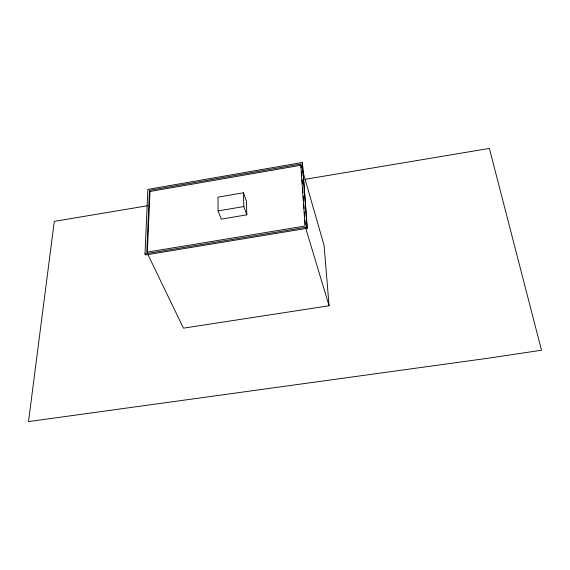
<?xml version="1.0" encoding="UTF-8"?>
<svg xmlns="http://www.w3.org/2000/svg" width="570" height="570" viewBox="0 0 570 570"><rect width="100%" height="100%" fill="white"/><g stroke="black" fill="none" stroke-linecap="round" stroke-linejoin="round"><path stroke-width="0.85" d="M149.475 190.38L146.775 252.189L305.057 226.019L300.725 164.06L149.475 190.38L149.981 191.492L147.338 252.396M144.98 253.878L147.879 189.39L302.357 162.471L307.315 228.271L145.507 254.968L144.98 253.878L306.974 227.131L307.315 228.271M149.981 191.492L301.06 165.222L301.245 167.879M243.476 192.781L218.004 197.142L218.103 210.914L221.281 219.122L246.796 214.826L246.411 201.089L243.476 192.781L243.832 206.554L246.796 214.826M218.103 210.914L243.832 206.554M147.452 205.756L54.3 221.381L28.5 421.593L487.086 358.373L541.5 350.229L489.381 148.407L305.093 179.315M303.019 172.062L324.102 245.556L329.075 305.769L183.447 328.163L148.072 254.868M305.655 228.007L329.075 305.769M300.725 164.06L301.06 165.222M302.357 162.471L306.974 227.131M301.494 171.42L301.801 175.845M302.05 179.379L302.364 183.804M302.67 188.228L302.983 192.653M303.233 196.194L303.539 200.619M303.789 204.16L304.102 208.584M304.344 212.118L304.658 216.543M304.907 220.084L305.221 224.509"/></g></svg>
